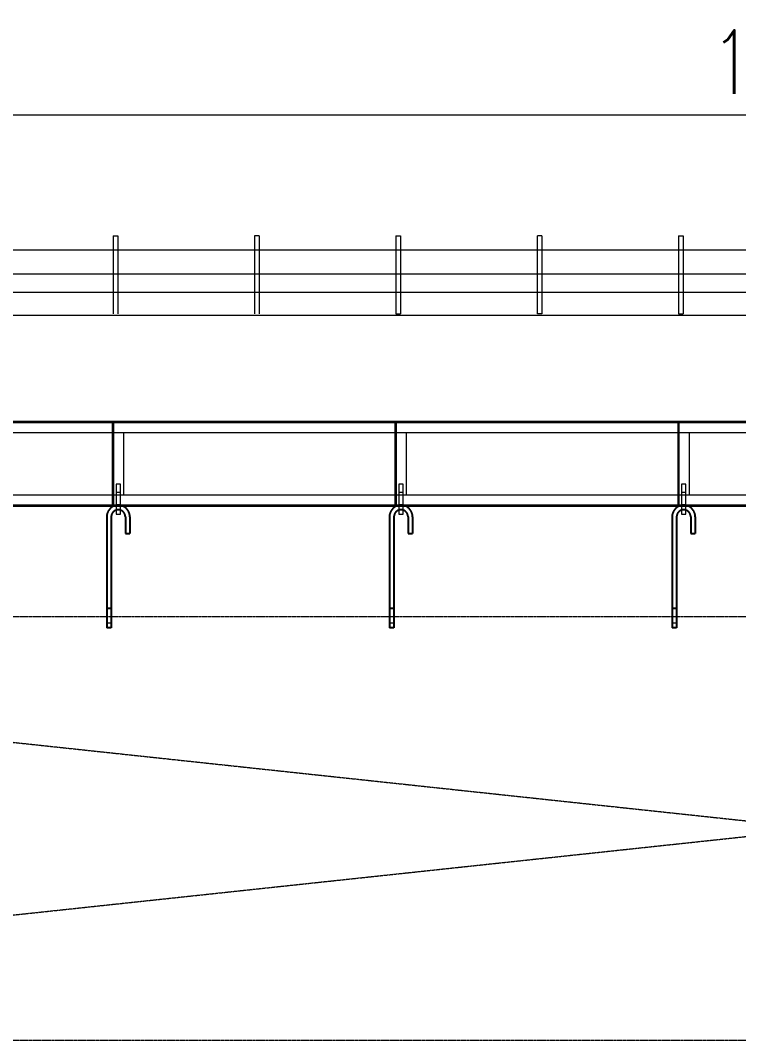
# Model space of a CAD drawing. Header units: inches. Extents: x 702888 to 852715, y 9845 to 271320.
# Drawn here: x 741892 to 744433, y 44005 to 47616 of the extents above; entities that cross this region are included whole.
import ezdxf

# ---------------------------------------------------------------- set-up
doc = ezdxf.new("R2010")
doc.units = ezdxf.units.IN
doc.header["$MEASUREMENT"] = 0
doc.header["$PDMODE"] = 34
doc.linetypes.add('CENTER', pattern=[2, 1.25, -0.25, 0.25, -0.25])
doc.linetypes.add('MITTE2', pattern=[725.805, 483.87, -80.645, 80.645, -80.645])
doc.layers.get('0').update_dxf_attribs({"lineweight": 5})
doc.layers.get('Defpoints').update_dxf_attribs({"lineweight": 5})
for name, color, linetype, lineweight in [('1', 252, 'Continuous', 9), ('chain', 2, 'Continuous', 5), ('cl', 6, 'CENTER', 5), ('HIDDEN', 252, 'Continuous', 0)]:
    doc.layers.add(name, color=color, linetype=linetype, lineweight=lineweight)
doc.layers.add('ATS-MITTE', color=1, linetype='MITTE2')
doc.styles.add('s', font='simplex.shx', dxfattribs={"width": 0.8})
doc.dimstyles.new('D1', dxfattribs={"dimscale": 66, "dimtxt": 2.5, "dimasz": 2.5, "dimexe": 1, "dimexo": 1, "dimgap": 1.25, "dimtad": 1, "dimdec": 0, "dimdsep": 46, "dimtxsty": 'Standard', "dimblk": 'OPEN30', "dimcen": 2.5, "dimclrd": 150, "dimclre": 150, "dimclrt": 140, "dimadec": 0, "dimazin": 0, "dimtfac": 1, "dimtdec": 0, "dimtmove": 0, "dimatfit": 3, "dimfxl": 1, "dimtfill": 1, "dimlwd": 13, "dimlwe": 13, "dimarcsym": 0})
doc.dimstyles.new('mahesh', dxfattribs={"dimscale": 150, "dimtxt": 3, "dimasz": 2.5, "dimexe": 1, "dimexo": 1, "dimgap": 1, "dimtad": 1, "dimdec": 1, "dimzin": 12, "dimtxsty": 's', "dimcen": 2.5, "dimclrd": 1, "dimclre": 1, "dimclrt": 1, "dimadec": 0, "dimazin": 3, "dimtfac": 1, "dimtdec": 1, "dimtmove": 0, "dimatfit": 3, "dimfxl": 1.25, "dimlwd": 13, "dimlwe": 13, "dimarcsym": 0})

# ---------------------------------------------------------------- blocks, each defined once
blk = doc.blocks.new('TH6U')
for p, q in [((937.9, -179.1), (13937.9, -179.1)), ((4937.9, -475.1), (4937.9, -183.1)), ((5937.9, -475.1), (5937.9, -183.1)), ((6937.9, -475.1), (6937.9, -183.1)), ((977.9, -219.1), (13897.9, -219.1)), ((4977.9, -439.1), (4977.9, -219.1)), ((5977.9, -439.1), (5977.9, -219.1)), ((6977.9, -439.1), (6977.9, -219.1)), ((977.9, -439.1), (13897.9, -439.1)), ((937.9, -479.1), (13937.9, -479.1))]:
    blk.add_line(p, q)
at = {"layer": 'HIDDEN'}
for p, q in [((941.9, -183.1), (13933.9, -183.1)), ((4941.9, -475.1), (4941.9, -183.1)), ((5941.9, -475.1), (5941.9, -183.1)), ((6941.9, -475.1), (6941.9, -183.1)), ((941.9, -475.1), (13933.9, -475.1))]:
    blk.add_line(p, q, dxfattribs=at)
blk = doc.blocks.new('*D592')
at = {"layer": 'chain', "color": 1, "lineweight": 13, "transparency": 16777216}
for p, q in [((739718.2, 46430.6), (739718.2, 47370.4)), ((749718.6, 46565), (749718.6, 47370.4)), ((749493.6, 47280.4), (739943.2, 47280.4))]:
    blk.add_line(p, q, dxfattribs=at)
at = {"layer": 'chain', "color": 1, "transparency": 16777216}
for points in [[(739943.2, 47317.9), (739943.2, 47242.9), (739718.2, 47280.4)], [(749493.6, 47317.9), (749493.6, 47242.9), (749718.6, 47280.4)]]:
    blk.add_solid(points, dxfattribs=at)
at = {"layer": 'Defpoints', "color": 0, "transparency": 16777216}
for p in [(739718.2, 47280.4), (749718.6, 46475, 43803), (739718.2, 46340.6, 43803)]:
    blk.add_point(p, dxfattribs=at)
at = {"layer": 'chain', "color": 1, "transparency": 16777216, "insert": (744718.4, 47467.9), "char_height": 225, "attachment_point": 5, "style": 's'}
blk.add_mtext('10000', dxfattribs=at)
blk = doc.blocks.new('_Open30')
at = {"color": 0, "linetype": 'ByBlock', "lineweight": -2}
for p, q in [((-1, 0.268), (0, 0)), ((0, 0), (-1, -0.268)), ((0, 0), (-1, 0))]:
    blk.add_line(p, q, dxfattribs=at)
blk = doc.blocks.new('*D595')
at = {"color": 150, "lineweight": 13, "transparency": 16777216}
for p, q in [((738218.6, 46130.9), (738218.6, 42679.9)), ((751218.6, 46130.9), (751218.6, 42679.9)), ((738383.6, 42745.9), (751053.6, 42745.9))]:
    blk.add_line(p, q, dxfattribs=at)
at = {"layer": 'Defpoints', "color": 0, "transparency": 16777216}
for p in [(738218.6, 46196.9), (751218.6, 46196.9), (751218.6, 42745.9)]:
    blk.add_point(p, dxfattribs=at)
at = {"color": 150, "lineweight": 13, "transparency": 16777216, "xscale": 165, "yscale": 165, "zscale": 165, "rotation": 180}
blk.add_blockref('_Open30', (738218.6, 42745.9), dxfattribs=at)
at = {"color": 150, "lineweight": 13, "transparency": 16777216, "xscale": 165, "yscale": 165, "zscale": 165}
blk.add_blockref('_Open30', (751218.6, 42745.9), dxfattribs=at)
at = {"color": 140, "transparency": 16777216, "insert": (744718.6, 42910.9), "char_height": 165, "attachment_point": 5, "bg_fill": 3, "box_fill_scale": 1.25, "bg_fill_color": 256, "bg_fill_true_color": 13158600, "bg_fill_transparency": 0}
blk.add_mtext('13000', dxfattribs=at)
blk = doc.blocks.new('U6U5')
blk.add_line((754895, 32968.4, 58711), (754879, 32968.4, 58711))
at = {"elevation": 58711}
blk.add_lwpolyline([(754895, 32998), (754879, 32998), (754879, 32891.7), (754895, 32891.7)], close=True, dxfattribs=at)
at = {"layer": 'HIDDEN'}
blk.add_line((754895, 32907.7, 117422), (754879, 32907.7, 117422), dxfattribs=at)
blk = doc.blocks.new('54T456Y')
for p, q in [((754886.1, 32591.1), (754886.1, 32983.9)), ((754886.1, 32983.9), (754902.1, 32983.9)), ((754902.1, 32591.1), (754902.1, 32983.9)), ((754886.1, 32914.9), (754902.1, 32914.9)), ((754820.1, 32591.1), (754820.1, 32649.9)), ((754836.1, 32649.9), (754820.1, 32649.9)), ((754836.1, 32591.1), (754836.1, 32649.9))]:
    blk.add_line(p, q)
for radius in [41, 25]:
    blk.add_arc((754861.1, 32591.1), radius, 180, 0)
at = {"layer": 'HIDDEN'}
blk.add_line((754886.1, 32967.9), (754902.1, 32967.9), dxfattribs=at)

msp = doc.modelspace()

# ---------------------------------------------------------------- linework, layer by layer
at = {"layer": '1', "linetype": 'CENTER', "ltscale": 0.5}
for p, q in [((751718.456, 45505.132, -14447.486), (737718.456, 45505.132, -14447.486)), ((737718.456, 44005.132, -14447.486), (751718.456, 45505.132, -14447.486)), ((737718.456, 45505.132, -14447.486), (751718.456, 44005.132, -14447.486)), ((751718.456, 44005.132, -14447.486), (737718.456, 44005.132, -14447.486))]:
    msp.add_line(p, q, dxfattribs=at)
at = {"layer": 'cl'}
for p, q in [((742220.669, 46852.742, 58710.994), (742220.669, 46576.572, 29355.497)), ((742220.669, 46852.742, 58710.994), (742236.669, 46852.742, 58710.994)), ((742236.669, 46852.742, 58710.994), (742236.669, 46576.572, 29355.497)), ((742720.669, 46852.742, 58710.994), (742720.669, 46576.572, 29355.497)), ((742736.669, 46852.742, 58710.994), (742720.669, 46852.742, 58710.994)), ((742736.669, 46852.742, 58710.994), (742736.669, 46576.572, 29355.497)), ((743220.669, 46852.742, 58710.994), (743220.669, 46576.572, 29355.497)), ((743220.669, 46852.742, 58710.994), (743236.669, 46852.742, 58710.994)), ((743236.669, 46852.742, 58710.994), (743236.669, 46576.572, 29355.497)), ((743720.669, 46852.742, 58710.994), (743720.669, 46576.572, 29355.497)), ((743736.669, 46852.742, 58710.994), (743720.669, 46852.742, 58710.994)), ((743736.669, 46852.742, 58710.994), (743736.669, 46576.572, 29355.497)), ((744220.669, 46852.742, 58710.994), (744220.669, 46576.572, 29355.497)), ((744220.669, 46852.742, 58710.994), (744236.669, 46852.742, 58710.994)), ((744236.669, 46852.742, 58710.994), (744236.669, 46576.572, 29355.497)), ((750736.669, 46802.742, 58710.994), (738720.669, 46802.742, 58710.994)), ((750736.669, 46717.742, 58710.994), (738720.669, 46717.742, 58710.994)), ((750736.669, 46652.742, 58710.994), (738720.669, 46652.742, 58710.994)), ((743220.669, 46576.572, 29355.497), (743236.669, 46576.572, 29355.497)), ((743736.669, 46576.572, 29355.497), (743720.669, 46576.572, 29355.497)), ((744220.669, 46576.572, 29355.497), (744236.669, 46576.572, 29355.497)), ((750736.669, 46571.717, 58710.994), (738720.669, 46571.717, 58710.994))]:
    msp.add_line(p, q, dxfattribs=at)

# ---------------------------------------------------------------- block references
msp.add_blockref('TH6U', (737280.685, 46375.985))

# ---------------------------------------------------------------- dimensions: what is measured, and where the dimension line sits
at = {"layer": 'chain', "color": 1}
dim = msp.add_linear_dim(base=(739718.246, 47280.431, -14447.486), p1=(749718.59, 46475.028, 29355.497), p2=(739718.246, 46340.597, 29355.497), dimstyle='mahesh', override={"dimtxt": 1.5, "dimasz": 1.5, "dimexe": 0.6, "dimexo": 0.6, "dimgap": 0.5, "dimdec": 0, "dimfxl": 0.35}, dxfattribs=at)
dim.commit()
dim.dimension.update_dxf_attribs({"geometry": '*D592', "text_midpoint": (744718.418, 47467.931, -14447.486)})

# ---------------------------------------------------------------- next in the draw order: dimensions: what is measured, and where the dimension line sits
dim = msp.add_linear_dim(base=(751218.592, 42745.906), p1=(738218.592, 46196.88), p2=(751218.592, 46196.88), dimstyle='D1')
dim.commit()
dim.dimension.update_dxf_attribs({"geometry": '*D595', "text_midpoint": (744718.592, 42910.906)})

# ---------------------------------------------------------------- next in the draw order: block references
for p in [(-12648.431, 12976.008, -58710.994), (-11648.431, 12976.008, -58710.994), (-10648.431, 12976.008, -58710.994)]:
    msp.add_blockref('U6U5', p)
at = {"layer": 'ATS-MITTE', "rotation": 180}
for p in [(1497099.714, 78449.758, 58710.994), (1498099.714, 78449.758, 58710.994), (1499099.714, 78449.758, 58710.994)]:
    msp.add_blockref('54T456Y', p, dxfattribs=at)

doc.saveas('drawing.dxf')
